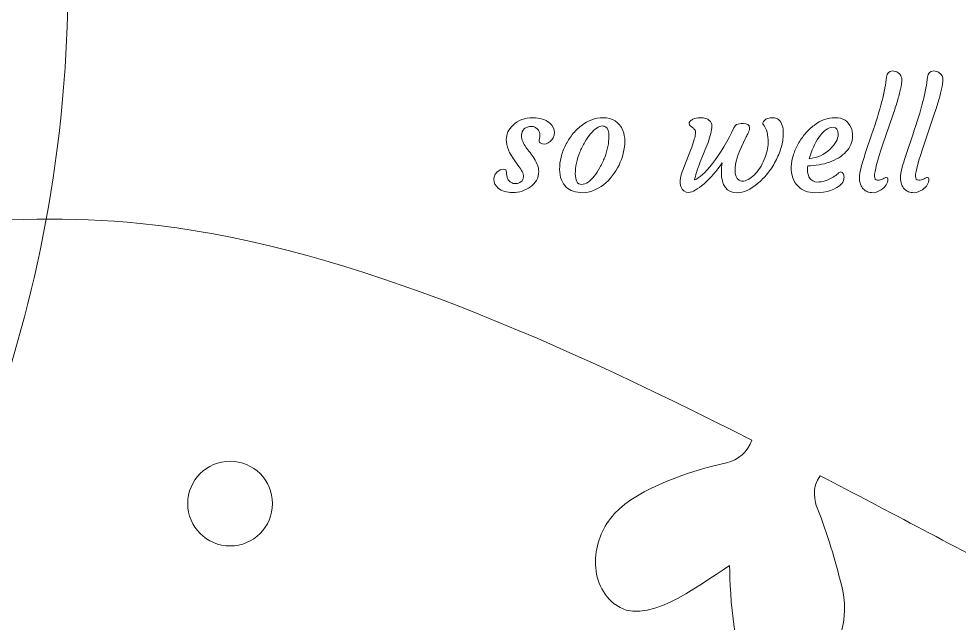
# Model space of a CAD drawing. Header units: inches. Extents: x -160 to 752, y 28 to 782.
# Drawn here: x 319.9 to 445.8, y 310.8 to 391.7 of the extents above; entities that cross this region are included whole.
import ezdxf

# ---------------------------------------------------------------- set-up
doc = ezdxf.new("R2010")
doc.units = ezdxf.units.IN
doc.header["$MEASUREMENT"] = 0
doc.layers.add('_U+0421_U+043B_U+043E_U+0439 1', color=7, linetype='Continuous')

# ---------------------------------------------------------------- blocks, each defined once
blk = doc.blocks.new('block 2')
at = {"layer": '_U+0421_U+043B_U+043E_U+0439 1', "color": 12, "lineweight": 9, "true_color": 0xe30513}
for points, knots in [([(305.09, 27.81), (184.24, 132.09), (55.29, 227.61), (-54.65, 344.61), (-130.38, 432.04), (-160.47, 554.53), (-106.38, 659.79), (-61.65, 746.82), (0.67, 769.94), (55.4, 761.15), (152.47, 745.58), (244.36, 626.03), (305, 559.17), (383.27, 640.56), (469.58, 781.89), (597.36, 753.44), (657.3, 740.1), (700.3, 699.79), (723.45, 645.65), (746.6, 591.54), (751.52, 539.49), (735.49, 482.62), (690.02, 321.27), (429.51, 136.47), (305.09, 27.81), (305.09, 27.81), (305.09, 27.81), (305.09, 27.81)], [0, 0, 0, 0, 1, 1, 1, 2, 2, 2, 3, 3, 3, 4, 4, 4, 5, 5, 5, 6, 6, 6, 7, 7, 7, 8, 8, 8, 9, 9, 9, 9]), ([(368.44, 630.97), (378.34, 624.63), (388.24, 618.29), (397.96, 611.69), (397.25, 610.26), (396.1, 609.49), (394.53, 609.41), (389.64, 609.17), (382.46, 608.18), (378.63, 605.28), (376.76, 603.87), (375.66, 602.11), (375.1, 599.84), (374.53, 597.57), (374.92, 595.27), (376.5, 593.41), (379.85, 589.45), (387.59, 593.74), (392.59, 595.78), (391.99, 591.84), (390.75, 582.99), (393.44, 580.17), (394.96, 578.58), (397.49, 577.82), (400.99, 579.5), (405.22, 581.53), (407.2, 586.12), (406.91, 590.7), (406.55, 594.08), (406.31, 597.58), (405.44, 601.41), (405.29, 602.07), (405.11, 604.3), (406.61, 605.55), (430.89, 588.41), (453.35, 569.48), (471.76, 543.66), (499.53, 504.69), (517.31, 450.95), (500.06, 389.01), (482.8, 327.07), (430.6, 256.9), (406.61, 207.43), (393.54, 180.48), (391.14, 191.77), (388.23, 141.24)], [0, 0, 0, 0, 1, 1, 1, 2, 2, 2, 3, 3, 3, 4, 4, 4, 5, 5, 5, 6, 6, 6, 7, 7, 7, 8, 8, 8, 9, 9, 9, 10, 10, 10, 11, 11, 11, 12, 12, 12, 13, 13, 13, 14, 14, 14, 15, 15, 15, 15]), ([(-133.18, 526.04), (-108.39, 533.44), (-83.6, 540.85), (-55.47, 535.1), (-54.61, 536.86), (-55.84, 539.06), (-56.24, 539.6), (-58.58, 542.75), (-60.21, 545.86), (-61.91, 548.81), (-64.03, 552.88), (-64.07, 557.88), (-61.02, 561.45), (-58.5, 564.4), (-55.88, 564.72), (-53.85, 563.88), (-50.24, 562.39), (-47.8, 553.8), (-46.76, 549.95), (-43.01, 553.84), (-37.67, 560.89), (-33, 558.62), (-30.8, 557.56), (-29.51, 555.61), (-29.12, 553.31), (-28.72, 551.01), (-29.01, 548.95), (-30.14, 546.9), (-32.48, 542.7), (-38.64, 538.89), (-43.02, 536.7), (-44.43, 535.99), (-45.61, 534.2), (-45.68, 532.6), (-43.53, 531.93), (-41.35, 531.19), (-39.15, 530.35), (-4.07, 517.06), (36.62, 481.68), (67.42, 458.65), (98.21, 435.62), (119.11, 424.94), (144.76, 406.58), (170.42, 388.23), (200.83, 362.19), (232.92, 357.15), (265.02, 352.1), (298.81, 368.05), (336.18, 364.29), (362.16, 361.67), (390.05, 349.49), (418.01, 335.27), (417.56, 333.74), (416.16, 332.58), (414.62, 332.23), (409.84, 331.15), (402.94, 328.94), (399.66, 325.43), (398.06, 323.72), (397.29, 321.79), (397.12, 319.46), (396.95, 317.13), (397.73, 314.93), (399.6, 313.37), (403.59, 310.04), (410.47, 315.6), (415.05, 318.47), (415.14, 314.48), (415.43, 305.55), (418.57, 303.23), (420.34, 301.93), (422.95, 301.61), (426.11, 303.86), (429.94, 306.59), (431.11, 311.46), (430.03, 315.92), (429.09, 319.19), (428.26, 322.6), (426.74, 326.22), (426.48, 326.84), (425.92, 329.01), (427.18, 330.5), (436.29, 325.75), (445.6, 320.79), (454.68, 316.03), (470.92, 307.53), (487.23, 299.46), (503.26, 291.59), (502.8, 290.06), (501.4, 288.89), (499.86, 288.55), (495.08, 287.47), (488.18, 285.26), (484.9, 281.75), (483.3, 280.03), (482.53, 278.11), (482.36, 275.78), (482.19, 273.45), (482.97, 271.25), (484.84, 269.68), (488.83, 266.36), (495.71, 271.91), (500.29, 274.79), (500.38, 270.79), (500.67, 261.87), (503.81, 259.55), (505.58, 258.24), (508.2, 257.93), (511.36, 260.18), (515.18, 262.91), (516.35, 267.77), (515.27, 272.23), (514.33, 275.51), (513.5, 278.92), (511.98, 282.54), (511.72, 283.16), (511.3, 285.41), (512.56, 286.9), (532.97, 276.97), (553.26, 267.38), (573.56, 257.79)], [0, 0, 0, 0, 1, 1, 1, 2, 2, 2, 3, 3, 3, 4, 4, 4, 5, 5, 5, 6, 6, 6, 7, 7, 7, 8, 8, 8, 9, 9, 9, 10, 10, 10, 11, 11, 11, 12, 12, 12, 13, 13, 13, 14, 14, 14, 15, 15, 15, 16, 16, 16, 17, 17, 17, 18, 18, 18, 19, 19, 19, 20, 20, 20, 21, 21, 21, 22, 22, 22, 23, 23, 23, 24, 24, 24, 25, 25, 25, 26, 26, 26, 27, 27, 27, 28, 28, 28, 29, 29, 29, 30, 30, 30, 31, 31, 31, 32, 32, 32, 33, 33, 33, 34, 34, 34, 35, 35, 35, 36, 36, 36, 37, 37, 37, 38, 38, 38, 39, 39, 39, 40, 40, 40, 40]), ([(305, 559.17), (309.08, 537.63), (313.33, 515.82), (316.83, 494.96), (318.78, 494.8), (320.21, 496.52), (320.57, 497.09), (322.64, 500.43), (324.93, 503.09), (327.05, 505.75), (330.05, 509.22), (334.69, 511.09), (339.13, 509.56), (342.8, 508.3), (344.06, 505.99), (344.03, 503.79), (343.97, 499.89), (336.87, 494.46), (333.67, 492.07), (338.67, 490.02), (347.19, 487.64), (346.8, 482.46), (346.61, 480.03), (345.27, 478.12), (343.28, 476.9), (341.28, 475.69), (339.27, 475.2), (336.94, 475.5), (332.18, 476.13), (326.37, 480.47), (322.72, 483.73), (321.54, 484.78), (319.78, 485.25), (318.27, 484.73), (324.35, 446.53), (328.24, 410.82), (325.93, 382.48), (322.31, 337.91), (303.73, 310.91), (288.62, 265.95), (287.04, 266.21), (285.8, 267.11), (285.26, 268.59), (283.6, 273.19), (280.54, 279.76), (276.64, 282.58), (274.74, 283.95), (272.74, 284.48), (270.41, 284.36), (268.07, 284.23), (265.98, 283.18), (264.67, 281.13), (261.87, 276.76), (268.24, 270.62), (271.66, 266.44), (267.71, 265.86), (258.89, 264.45), (256.99, 261.04), (255.91, 259.12), (255.92, 256.49), (258.56, 253.63), (261.74, 250.18), (266.71, 249.63), (271, 251.26), (274.14, 252.6), (277.41, 253.85), (280.82, 255.81), (281.4, 256.14), (283.68, 256.7), (285.32, 255.64), (272.96, 215.04), (263.51, 160.98), (254.5, 104.88), (256.31, 104.14), (258.43, 105.31), (258.94, 105.75), (261.92, 108.31), (264.91, 110.15), (267.74, 112.05), (271.65, 114.45), (276.64, 114.84), (280.41, 112.04), (283.53, 109.73), (284.03, 107.14), (283.33, 105.05), (282.1, 101.35), (273.69, 98.32), (269.92, 97.01), (274.07, 93.54), (281.47, 88.71), (279.54, 83.89), (278.63, 81.63), (276.77, 80.2), (274.5, 79.65), (272.24, 79.09), (270.17, 79.23), (268.04, 80.23), (263.69, 82.27), (259.46, 88.15), (256.97, 92.36), (256.16, 93.72), (254.46, 94.71), (252.86, 94.67), (251.78, 87.84), (250.78, 81.56), (249.7, 74.71)], [0, 0, 0, 0, 1, 1, 1, 2, 2, 2, 3, 3, 3, 4, 4, 4, 5, 5, 5, 6, 6, 6, 7, 7, 7, 8, 8, 8, 9, 9, 9, 10, 10, 10, 11, 11, 11, 12, 12, 12, 13, 13, 13, 14, 14, 14, 15, 15, 15, 16, 16, 16, 17, 17, 17, 18, 18, 18, 19, 19, 19, 20, 20, 20, 21, 21, 21, 22, 22, 22, 23, 23, 23, 24, 24, 24, 25, 25, 25, 26, 26, 26, 27, 27, 27, 28, 28, 28, 29, 29, 29, 30, 30, 30, 31, 31, 31, 32, 32, 32, 33, 33, 33, 34, 34, 34, 35, 35, 35, 35]), ([(397.36, 190.7), (385.18, 206.95), (370.87, 211.88), (343.28, 216.13), (315.69, 220.39), (272.7, 212.63), (228.26, 233.19), (183.82, 253.74), (137.92, 302.59), (97.31, 318.95), (72.39, 328.99), (49.28, 326.49), (27.12, 319.57), (26.4, 321), (26.63, 322.81), (27.51, 324.12), (30.25, 328.17), (33.77, 334.51), (33.75, 339.32), (33.74, 341.66), (32.99, 343.59), (31.52, 345.4), (30.04, 347.22), (27.96, 348.29), (25.53, 348.14), (20.35, 347.84), (19.14, 339.07), (17.77, 333.85), (14.97, 336.7), (8.64, 343), (4.77, 342.54), (2.59, 342.28), (0.46, 340.71), (-0.3, 336.91), (-1.21, 332.3), (1.27, 327.96), (5.11, 325.45), (8.03, 323.7), (10.98, 321.79), (14.56, 320.19), (15.18, 319.91), (17.11, 318.35), (17.21, 316.4), (6.73, 312.49), (-3.61, 307.76), (-13.96, 303.04)], [0, 0, 0, 0, 1, 1, 1, 2, 2, 2, 3, 3, 3, 4, 4, 4, 5, 5, 5, 6, 6, 6, 7, 7, 7, 8, 8, 8, 9, 9, 9, 10, 10, 10, 11, 11, 11, 12, 12, 12, 13, 13, 13, 14, 14, 14, 15, 15, 15, 15]), ([(348.21, 332.45), (351.34, 332.45), (353.88, 329.91), (353.88, 326.78), (353.88, 323.64), (351.34, 321.11), (348.21, 321.11), (345.08, 321.11), (342.54, 323.64), (342.54, 326.78), (342.54, 329.91), (345.08, 332.45), (348.21, 332.45), (348.21, 332.45), (348.21, 332.45), (348.21, 332.45)], [0, 0, 0, 0, 1, 1, 1, 2, 2, 2, 3, 3, 3, 4, 4, 4, 5, 5, 5, 5])]:
    blk.add_open_spline(points, degree=3, knots=knots, dxfattribs=at)
at = {"layer": '_U+0421_U+043B_U+043E_U+0439 1', "lineweight": 0}
for points, knots in [([(432.95, 368.88), (432.79, 369.05), (432.66, 369.26), (432.56, 369.52), (432.46, 369.78), (432.41, 370.08), (432.41, 370.42), (432.41, 370.77), (432.49, 371.23), (432.65, 371.8), (432.81, 372.38), (433.01, 373.03), (433.25, 373.77), (433.25, 373.77), (434.05, 376.16), (434.05, 376.16), (435.2, 379.49), (435.86, 382.06), (436.04, 383.88), (436.1, 384.42), (436.37, 384.69), (436.83, 384.69), (437.12, 384.69), (437.37, 384.62), (437.56, 384.48), (437.93, 384.19), (438.11, 383.88), (438.1, 383.54), (438.09, 383.19), (438.02, 382.77), (437.92, 382.27), (437.81, 381.78), (437.67, 381.24), (437.49, 380.65), (437.32, 380.07), (437.12, 379.45), (436.9, 378.79), (436.9, 378.79), (435.57, 374.89), (435.57, 374.89), (434.81, 372.68), (434.43, 371.25), (434.43, 370.6), (434.43, 370.26), (434.57, 370.08), (434.85, 370.08), (435.12, 370.08), (435.37, 370.14), (435.59, 370.26), (435.81, 370.37), (435.95, 370.43), (436.01, 370.43), (436.15, 370.43), (436.22, 370.36), (436.22, 370.23), (436.22, 369.66), (435.93, 369.18), (435.34, 368.8), (434.95, 368.53), (434.59, 368.4), (434.27, 368.4), (433.95, 368.4), (433.69, 368.44), (433.49, 368.52), (433.29, 368.59), (433.11, 368.71), (432.95, 368.88), (432.95, 368.88), (432.95, 368.88), (432.95, 368.88)], [0, 0, 0, 0, 1, 1, 1, 2, 2, 2, 3, 3, 3, 4, 4, 4, 5, 5, 5, 6, 6, 6, 7, 7, 7, 8, 8, 8, 9, 9, 9, 10, 10, 10, 11, 11, 11, 12, 12, 12, 13, 13, 13, 14, 14, 14, 15, 15, 15, 16, 16, 16, 17, 17, 17, 18, 18, 18, 19, 19, 19, 20, 20, 20, 21, 21, 21, 22, 22, 22, 23, 23, 23, 23]), ([(438.44, 368.88), (438.29, 369.05), (438.15, 369.26), (438.06, 369.52), (437.96, 369.78), (437.91, 370.08), (437.91, 370.42), (437.91, 370.77), (437.98, 371.23), (438.14, 371.8), (438.3, 372.38), (438.5, 373.03), (438.74, 373.77), (438.74, 373.77), (439.55, 376.16), (439.55, 376.16), (440.7, 379.49), (441.36, 382.06), (441.54, 383.88), (441.59, 384.42), (441.86, 384.69), (442.32, 384.69), (442.62, 384.69), (442.86, 384.62), (443.05, 384.48), (443.43, 384.19), (443.61, 383.88), (443.59, 383.54), (443.58, 383.19), (443.52, 382.77), (443.41, 382.27), (443.3, 381.78), (443.16, 381.24), (442.99, 380.65), (442.82, 380.07), (442.62, 379.45), (442.39, 378.79), (442.39, 378.79), (441.07, 374.89), (441.07, 374.89), (440.31, 372.68), (439.92, 371.25), (439.92, 370.6), (439.92, 370.26), (440.07, 370.08), (440.35, 370.08), (440.62, 370.08), (440.86, 370.14), (441.08, 370.26), (441.3, 370.37), (441.45, 370.43), (441.51, 370.43), (441.64, 370.43), (441.71, 370.36), (441.71, 370.23), (441.71, 369.66), (441.42, 369.18), (440.84, 368.8), (440.45, 368.53), (440.09, 368.4), (439.76, 368.4), (439.44, 368.4), (439.18, 368.44), (438.98, 368.52), (438.78, 368.59), (438.6, 368.71), (438.44, 368.88), (438.44, 368.88), (438.44, 368.88), (438.44, 368.88)], [0, 0, 0, 0, 1, 1, 1, 2, 2, 2, 3, 3, 3, 4, 4, 4, 5, 5, 5, 6, 6, 6, 7, 7, 7, 8, 8, 8, 9, 9, 9, 10, 10, 10, 11, 11, 11, 12, 12, 12, 13, 13, 13, 14, 14, 14, 15, 15, 15, 16, 16, 16, 17, 17, 17, 18, 18, 18, 19, 19, 19, 20, 20, 20, 21, 21, 21, 22, 22, 22, 23, 23, 23, 23]), ([(383.5, 370.19), (383.5, 370.39), (383.54, 370.57), (383.63, 370.74), (383.71, 370.91), (383.82, 371.05), (383.95, 371.17), (384.22, 371.42), (384.5, 371.54), (384.8, 371.54), (385.05, 371.54), (385.18, 371.41), (385.18, 371.15), (385.18, 370.48), (385.4, 370.02), (385.84, 369.76), (386, 369.66), (386.17, 369.61), (386.34, 369.61), (386.51, 369.61), (386.66, 369.63), (386.78, 369.67), (386.9, 369.71), (387.02, 369.77), (387.12, 369.85), (387.35, 370.04), (387.46, 370.26), (387.46, 370.51), (387.46, 370.77), (387.41, 371.01), (387.29, 371.22), (387.18, 371.44), (387.03, 371.66), (386.86, 371.9), (386.86, 371.9), (386.31, 372.67), (386.31, 372.67), (385.54, 373.69), (385.16, 374.63), (385.16, 375.5), (385.16, 376.21), (385.46, 376.87), (386.07, 377.45), (386.76, 378.11), (387.65, 378.44), (388.73, 378.44), (389.68, 378.44), (390.42, 378.2), (390.95, 377.73), (391.39, 377.36), (391.6, 376.93), (391.6, 376.44), (391.6, 375.94), (391.41, 375.53), (391.03, 375.23), (390.68, 374.96), (390.33, 374.86), (389.99, 374.93), (389.84, 374.97), (389.72, 375.04), (389.63, 375.17), (389.55, 375.29), (389.53, 375.43), (389.59, 375.59), (389.64, 375.75), (389.66, 375.92), (389.66, 376.09), (389.66, 376.27), (389.63, 376.43), (389.57, 376.57), (389.5, 376.72), (389.42, 376.85), (389.31, 376.95), (389.08, 377.16), (388.85, 377.27), (388.6, 377.27), (388.36, 377.27), (388.15, 377.24), (387.99, 377.18), (387.83, 377.13), (387.69, 377.05), (387.57, 376.95), (387.32, 376.72), (387.2, 376.43), (387.2, 376.1), (387.2, 375.76), (387.25, 375.47), (387.37, 375.23), (387.48, 374.99), (387.63, 374.74), (387.79, 374.5), (387.96, 374.26), (388.15, 374.01), (388.35, 373.76), (388.55, 373.51), (388.73, 373.25), (388.9, 372.97), (389.3, 372.33), (389.5, 371.76), (389.5, 371.27), (389.5, 370.78), (389.4, 370.37), (389.19, 370.04), (388.99, 369.71), (388.72, 369.43), (388.4, 369.19), (387.7, 368.67), (386.92, 368.41), (386.05, 368.41), (385.23, 368.41), (384.57, 368.61), (384.09, 369.01), (383.7, 369.34), (383.5, 369.73), (383.5, 370.19), (383.5, 370.19), (383.5, 370.19), (383.5, 370.19)], [0, 0, 0, 0, 1, 1, 1, 2, 2, 2, 3, 3, 3, 4, 4, 4, 5, 5, 5, 6, 6, 6, 7, 7, 7, 8, 8, 8, 9, 9, 9, 10, 10, 10, 11, 11, 11, 12, 12, 12, 13, 13, 13, 14, 14, 14, 15, 15, 15, 16, 16, 16, 17, 17, 17, 18, 18, 18, 19, 19, 19, 20, 20, 20, 21, 21, 21, 22, 22, 22, 23, 23, 23, 24, 24, 24, 25, 25, 25, 26, 26, 26, 27, 27, 27, 28, 28, 28, 29, 29, 29, 30, 30, 30, 31, 31, 31, 32, 32, 32, 33, 33, 33, 34, 34, 34, 35, 35, 35, 36, 36, 36, 37, 37, 37, 38, 38, 38, 39, 39, 39, 39]), ([(393.18, 369.15), (392.91, 369.41), (392.7, 369.73), (392.54, 370.13), (392.39, 370.52), (392.31, 370.99), (392.3, 371.52), (392.3, 372.06), (392.36, 372.61), (392.5, 373.16), (392.64, 373.71), (392.83, 374.24), (393.09, 374.75), (393.34, 375.26), (393.65, 375.74), (394, 376.19), (394.35, 376.64), (394.75, 377.03), (395.18, 377.36), (396.11, 378.08), (397.08, 378.44), (398.08, 378.44), (399.4, 378.44), (400.3, 377.86), (400.76, 376.7), (401.1, 375.86), (401.11, 374.85), (400.82, 373.65), (400.55, 372.56), (400.06, 371.56), (399.34, 370.64), (398.63, 369.72), (397.79, 369.08), (396.83, 368.69), (396.34, 368.5), (395.86, 368.4), (395.39, 368.4), (394.92, 368.4), (394.5, 368.46), (394.13, 368.58), (393.77, 368.7), (393.45, 368.9), (393.18, 369.15), (393.18, 369.15), (393.18, 369.15), (393.18, 369.15)], [0, 0, 0, 0, 1, 1, 1, 2, 2, 2, 3, 3, 3, 4, 4, 4, 5, 5, 5, 6, 6, 6, 7, 7, 7, 8, 8, 8, 9, 9, 9, 10, 10, 10, 11, 11, 11, 12, 12, 12, 13, 13, 13, 14, 14, 14, 15, 15, 15, 15]), ([(411.62, 369.6), (410.75, 368.83), (410.06, 368.44), (409.56, 368.44), (409.07, 368.44), (408.73, 368.7), (408.53, 369.21), (408.46, 369.39), (408.43, 369.55), (408.43, 369.71), (408.43, 370.12), (408.49, 370.53), (408.62, 370.92), (408.75, 371.31), (408.89, 371.67), (409.01, 372.01), (409.01, 372.01), (409.86, 374.19), (409.86, 374.19), (410.18, 375.08), (410.38, 375.7), (410.45, 376.06), (410.52, 376.41), (410.51, 376.65), (410.42, 376.77), (410.33, 376.9), (410.23, 377), (410.11, 377.1), (409.99, 377.19), (409.88, 377.27), (409.78, 377.35), (409.67, 377.42), (409.62, 377.51), (409.62, 377.63), (409.62, 377.74), (409.66, 377.85), (409.76, 377.95), (409.85, 378.05), (409.97, 378.14), (410.13, 378.22), (410.43, 378.36), (410.75, 378.44), (411.08, 378.44), (411.41, 378.44), (411.67, 378.4), (411.86, 378.34), (412.05, 378.27), (412.2, 378.18), (412.32, 378.08), (412.56, 377.87), (412.68, 377.62), (412.68, 377.32), (412.68, 377.02), (412.63, 376.69), (412.53, 376.32), (412.43, 375.94), (412.31, 375.55), (412.16, 375.13), (412.01, 374.72), (411.84, 374.29), (411.65, 373.84), (411.65, 373.84), (411.12, 372.51), (411.12, 372.51), (410.71, 371.44), (410.46, 370.64), (410.37, 370.11), (410.97, 370.32), (411.77, 371.05), (412.76, 372.32), (413.84, 373.71), (414.8, 375.29), (415.63, 377.07), (415.73, 377.3), (415.84, 377.44), (415.99, 377.51), (416.21, 377.61), (416.51, 377.66), (416.86, 377.65), (417.41, 377.63), (417.7, 377.46), (417.72, 377.13), (417.74, 376.93), (417.68, 376.71), (417.56, 376.47), (417.44, 376.23), (417.35, 376.03), (417.27, 375.87), (417.27, 375.87), (416.9, 375.11), (416.9, 375.11), (416.15, 373.59), (415.77, 372.36), (415.77, 371.41), (415.77, 370.75), (415.95, 370.3), (416.31, 370.06), (416.41, 369.98), (416.57, 369.94), (416.78, 369.94), (416.99, 369.94), (417.24, 370.01), (417.53, 370.16), (417.82, 370.31), (418.09, 370.52), (418.36, 370.78), (418.62, 371.05), (418.86, 371.35), (419.09, 371.7), (419.32, 372.05), (419.52, 372.42), (419.68, 372.82), (420.03, 373.66), (420.21, 374.4), (420.21, 375.05), (420.21, 376.16), (420, 376.97), (419.58, 377.5), (419.44, 377.66), (419.49, 377.86), (419.71, 378.08), (419.95, 378.32), (420.32, 378.44), (420.82, 378.44), (421.45, 378.44), (421.87, 378.09), (422.09, 377.39), (422.18, 377.13), (422.23, 376.74), (422.23, 376.21), (422.23, 375.68), (422.13, 375.1), (421.95, 374.46), (421.76, 373.81), (421.51, 373.2), (421.19, 372.6), (420.88, 372.01), (420.51, 371.46), (420.1, 370.95), (419.69, 370.44), (419.25, 369.99), (418.8, 369.61), (417.82, 368.81), (416.92, 368.4), (416.09, 368.4), (414.66, 368.4), (413.95, 369.32), (413.95, 371.17), (413.95, 371.59), (413.99, 372), (414.06, 372.41), (413.31, 371.3), (412.49, 370.37), (411.62, 369.6), (411.62, 369.6), (411.62, 369.6), (411.62, 369.6)], [0, 0, 0, 0, 1, 1, 1, 2, 2, 2, 3, 3, 3, 4, 4, 4, 5, 5, 5, 6, 6, 6, 7, 7, 7, 8, 8, 8, 9, 9, 9, 10, 10, 10, 11, 11, 11, 12, 12, 12, 13, 13, 13, 14, 14, 14, 15, 15, 15, 16, 16, 16, 17, 17, 17, 18, 18, 18, 19, 19, 19, 20, 20, 20, 21, 21, 21, 22, 22, 22, 23, 23, 23, 24, 24, 24, 25, 25, 25, 26, 26, 26, 27, 27, 27, 28, 28, 28, 29, 29, 29, 30, 30, 30, 31, 31, 31, 32, 32, 32, 33, 33, 33, 34, 34, 34, 35, 35, 35, 36, 36, 36, 37, 37, 37, 38, 38, 38, 39, 39, 39, 40, 40, 40, 41, 41, 41, 42, 42, 42, 43, 43, 43, 44, 44, 44, 45, 45, 45, 46, 46, 46, 47, 47, 47, 48, 48, 48, 49, 49, 49, 50, 50, 50, 51, 51, 51, 52, 52, 52, 52]), ([(423.3, 371.86), (423.33, 372.42), (423.42, 372.95), (423.58, 373.46), (423.74, 373.97), (423.95, 374.46), (424.22, 374.94), (424.49, 375.41), (424.81, 375.87), (425.17, 376.29), (425.53, 376.72), (425.92, 377.09), (426.35, 377.41), (427.26, 378.1), (428.18, 378.44), (429.12, 378.44), (430.22, 378.44), (430.94, 377.99), (431.31, 377.08), (431.44, 376.77), (431.5, 376.41), (431.49, 375.99), (431.48, 375.57), (431.41, 375.19), (431.25, 374.83), (431.1, 374.48), (430.89, 374.15), (430.61, 373.86), (430.34, 373.57), (430.02, 373.31), (429.64, 373.08), (429.27, 372.85), (428.86, 372.65), (428.42, 372.49), (427.51, 372.17), (426.54, 372.01), (425.5, 371.99), (425.47, 371.9), (425.46, 371.77), (425.45, 371.59), (425.45, 371.41), (425.46, 371.21), (425.51, 370.99), (425.56, 370.77), (425.63, 370.57), (425.74, 370.4), (425.97, 370.02), (426.3, 369.82), (426.74, 369.82), (427.48, 369.82), (428.2, 370.04), (428.91, 370.48), (429.16, 370.62), (429.36, 370.78), (429.52, 370.93), (429.68, 371.09), (429.81, 371.17), (429.93, 371.17), (430.04, 371.17), (430.14, 371.1), (430.23, 370.96), (430.31, 370.83), (430.36, 370.67), (430.36, 370.49), (430.36, 370.16), (430.26, 369.86), (430.07, 369.61), (429.27, 368.81), (428.06, 368.4), (426.47, 368.4), (425.53, 368.4), (424.77, 368.69), (424.21, 369.25), (423.56, 369.89), (423.26, 370.76), (423.3, 371.86), (423.3, 371.86), (423.3, 371.86), (423.3, 371.86)], [0, 0, 0, 0, 1, 1, 1, 2, 2, 2, 3, 3, 3, 4, 4, 4, 5, 5, 5, 6, 6, 6, 7, 7, 7, 8, 8, 8, 9, 9, 9, 10, 10, 10, 11, 11, 11, 12, 12, 12, 13, 13, 13, 14, 14, 14, 15, 15, 15, 16, 16, 16, 17, 17, 17, 18, 18, 18, 19, 19, 19, 20, 20, 20, 21, 21, 21, 22, 22, 22, 23, 23, 23, 24, 24, 24, 25, 25, 25, 26, 26, 26, 26]), ([(395.01, 373.81), (394.82, 373.34), (394.67, 372.85), (394.56, 372.35), (394.44, 371.85), (394.39, 371.38), (394.4, 370.93), (394.4, 370.49), (394.47, 370.14), (394.6, 369.89), (394.73, 369.63), (394.95, 369.51), (395.24, 369.51), (395.54, 369.51), (395.82, 369.61), (396.11, 369.81), (396.4, 370.01), (396.67, 370.28), (396.94, 370.61), (397.21, 370.94), (397.46, 371.33), (397.7, 371.76), (397.94, 372.2), (398.15, 372.65), (398.33, 373.13), (398.72, 374.16), (398.9, 375.07), (398.89, 375.87), (398.89, 376.58), (398.75, 377.03), (398.46, 377.22), (398.35, 377.3), (398.18, 377.33), (397.98, 377.33), (397.76, 377.33), (397.53, 377.24), (397.26, 377.05), (396.99, 376.86), (396.72, 376.61), (396.45, 376.29), (396.18, 375.96), (395.92, 375.59), (395.67, 375.16), (395.43, 374.73), (395.2, 374.28), (395.01, 373.81), (395.01, 373.81), (395.01, 373.81), (395.01, 373.81)], [0, 0, 0, 0, 1, 1, 1, 2, 2, 2, 3, 3, 3, 4, 4, 4, 5, 5, 5, 6, 6, 6, 7, 7, 7, 8, 8, 8, 9, 9, 9, 10, 10, 10, 11, 11, 11, 12, 12, 12, 13, 13, 13, 14, 14, 14, 15, 15, 15, 16, 16, 16, 16]), ([(428.91, 377.16), (428.24, 377.16), (427.59, 376.7), (426.97, 375.78), (426.44, 374.98), (426.02, 374.04), (425.7, 372.95), (426.77, 373.06), (427.7, 373.48), (428.49, 374.22), (429.21, 374.91), (429.57, 375.57), (429.57, 376.21), (429.57, 376.84), (429.35, 377.16), (428.91, 377.16), (428.91, 377.16), (428.91, 377.16), (428.91, 377.16)], [0, 0, 0, 0, 1, 1, 1, 2, 2, 2, 3, 3, 3, 4, 4, 4, 5, 5, 5, 6, 6, 6, 6])]:
    blk.add_open_spline(points, degree=3, knots=knots, dxfattribs=at)

msp = doc.modelspace()

# ---------------------------------------------------------------- block references
at = {"layer": '_U+0421_U+043B_U+043E_U+0439 1'}
msp.add_blockref('block 2', (0, 0), dxfattribs=at)

doc.saveas('drawing.dxf')
